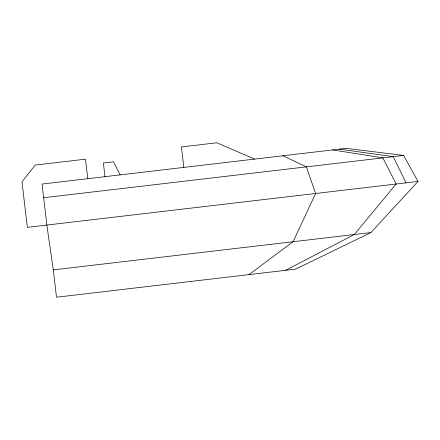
<?xml version="1.0" encoding="UTF-8"?>
<svg xmlns="http://www.w3.org/2000/svg" width="440" height="440" viewBox="0 0 440 440"><rect width="100%" height="100%" fill="white"/><g stroke="black" fill="none" stroke-linecap="round" stroke-linejoin="round"><path stroke-width="0.66" d="M370.904 232.579L418 181.456L403.639 155.436L346.115 148.34L42.053 184.058L46.865 225.055L53.29 269.891L56.502 297.22L295.625 269.132L370.904 232.579L53.29 269.891M248.936 274.615L293.09 241.72L315.612 193.485L306.372 166.859L282.893 155.766M285.659 270.298L354.293 234.531L396.138 184.024L382.872 157.872L332.618 149.924M43.659 197.725L403.639 155.436M418 181.456L27.346 227.348L22 181.847L35.255 165.066L85.498 159.165L87.791 178.684M339.367 149.132L393.256 156.656L406.016 182.864M254.617 159.088L216.821 142.78L181.423 146.938L183.832 167.404M120.164 174.884L113.498 161.81L103.389 162.998L104.995 176.666"/></g></svg>
